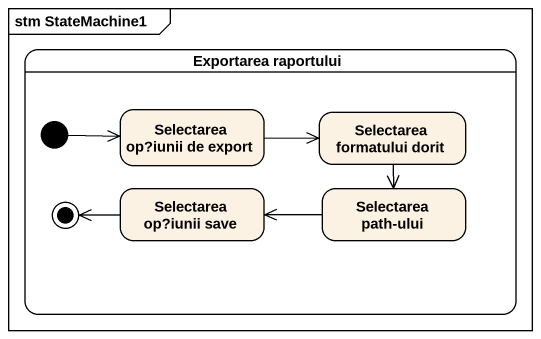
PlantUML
@startuml
mainframe stm StateMachine1
hide empty description
state "Exportarea raportului" as Exportarea_raportului {
  state "Selectarea op?iunii de export" as Selectarea_op_iunii_de
  state "Selectarea formatului dorit" as Selectarea_formatului_dorit
  state "Selectarea op?iunii save" as Selectarea_op_iunii_save
  state "Selectarea path-ului" as Selectarea_path_ului
  [*] -right-> Selectarea_op_iunii_de
  Selectarea_op_iunii_save -left-> [*]
}
Selectarea_op_iunii_de -right-> Selectarea_formatului_dorit
Selectarea_formatului_dorit --> Selectarea_path_ului
Selectarea_path_ului -left-> Selectarea_op_iunii_save
@enduml
